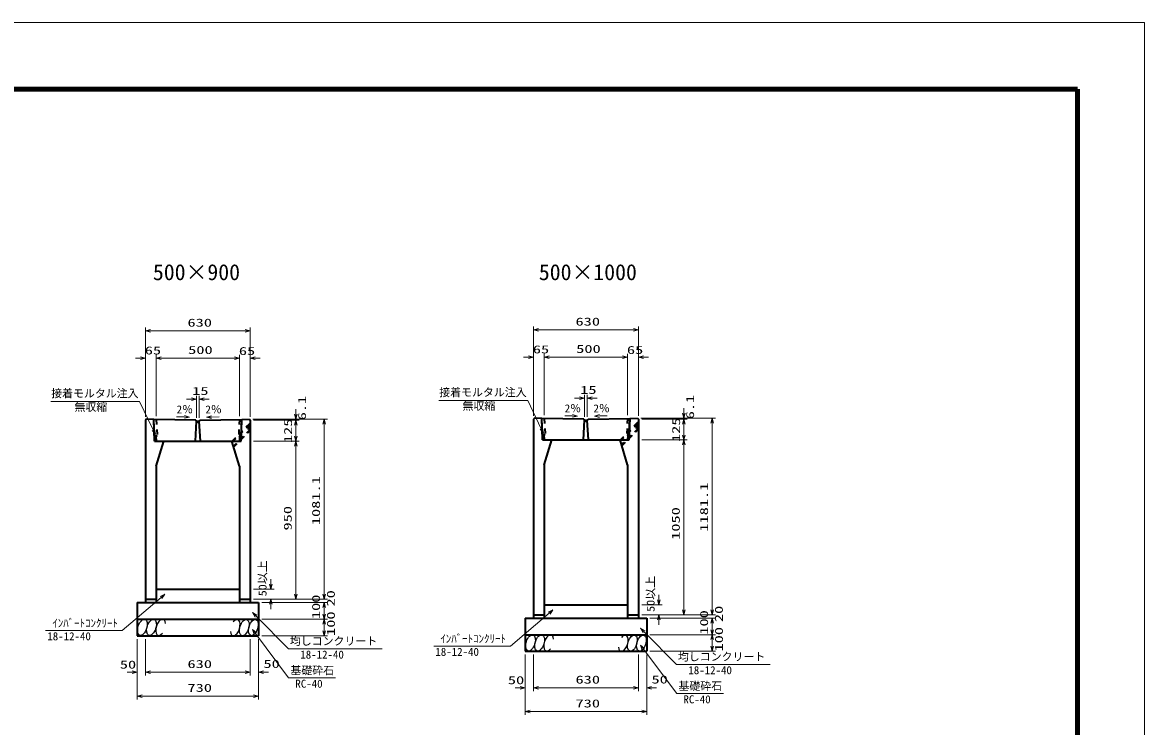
# Model space of a CAD drawing. Units: millimetres on the paper. Extents: x 0 to 841, y 0 to 594.
# Drawn here: x 503.9 to 841, y 382.4 to 594 of the extents above; entities that cross this region are included whole.
import ezdxf
from ezdxf.enums import TextEntityAlignment as Align

# ---------------------------------------------------------------- set-up
doc = ezdxf.new("R2010")
doc.units = ezdxf.units.MM
doc.linetypes.add('USER3', pattern=[3, 1.5, -1.5])
for name, color, linetype, lineweight in [('D-STR-DIM（寸法）', 7, 'Continuous', 13), ('D-STR-HTXT(均しCON-旗)', 7, 'Continuous', 13), ('D-STR-HTXT(基礎砕石-旗)', 7, 'Continuous', 13), ('D-STR-HTXT（旗上げ）', 7, 'Continuous', 13), ('D-STR-STRF(グリ)', 7, 'Continuous', 25), ('D-STR（構造物）', 1, 'Continuous', 35), ('D-TTL-LINE（区切線）', 7, 'Continuous', 18), ('D-TTL（外枠）', 2, 'Continuous', 140)]:
    doc.layers.add(name, color=color, linetype=linetype, lineweight=lineweight)
doc.layers.add('D-STR-TXT(文字)', color=7, linetype='Continuous')
doc.styles.add('ＭＳ ゴシック', font='')
doc.styles.get('ＭＳ ゴシック').set_extended_font_data('MS Gothic')

# ---------------------------------------------------------------- blocks, each defined once
blk = doc.blocks.new('_Open30')
at = {"color": 7, "linetype": 'Continuous', "lineweight": 13}
for p, q in [((-1, 0.2679), (0, 0)), ((0, 0), (-1, -0.2679)), ((0, 0), (-1, 0))]:
    blk.add_line(p, q, dxfattribs=at)

msp = doc.modelspace()

# ---------------------------------------------------------------- linework, layer by layer
at = {"layer": 'D-STR-DIM（寸法）'}
for p, q in [((657.405, 494.431), (657.405, 502.64)), ((688.905, 494.437), (688.905, 502.64)), ((540.812, 494.115), (540.812, 502.324)), ((542.312, 501.324), (570.812, 501.324)), ((572.312, 494.121), (572.312, 502.324)), ((658.905, 501.64), (687.405, 501.64)), ((539.312, 493.115), (537.812, 493.115)), ((540.812, 475.518), (540.812, 494.115)), ((544.062, 475.703), (544.062, 494.115)), ((544.062, 476.703), (544.062, 494.115)), ((545.562, 493.115), (547.062, 493.115)), ((545.562, 493.115), (567.562, 493.115)), ((567.562, 493.121), (566.062, 493.121)), ((569.062, 475.703), (569.062, 494.121)), ((569.062, 476.703), (569.062, 494.115)), ((572.312, 475.465), (572.312, 494.121)), ((573.812, 493.121), (575.312, 493.121)), ((655.905, 493.431), (654.405, 493.431)), ((657.405, 475.834), (657.405, 494.431)), ((660.655, 476.019), (660.655, 494.431)), ((660.655, 477.019), (660.655, 494.431)), ((662.155, 493.431), (663.655, 493.431)), ((662.155, 493.431), (684.155, 493.431)), ((684.155, 493.437), (682.655, 493.437)), ((685.655, 476.019), (685.655, 494.437)), ((685.655, 477.019), (685.655, 494.431)), ((688.905, 475.781), (688.905, 494.437)), ((690.405, 493.437), (691.905, 493.437)), ((554.668, 480.803), (553.168, 480.803)), ((556.168, 475.209), (556.168, 481.803)), ((556.959, 475.193), (556.959, 481.803)), ((558.459, 480.803), (559.959, 480.803)), ((671.261, 481.119), (669.761, 481.119)), ((672.761, 475.525), (672.761, 482.119)), ((673.552, 475.509), (673.552, 482.119)), ((675.052, 481.119), (676.552, 481.119)), ((550.175, 475.486), (552.537, 475.439)), ((562.975, 475.468), (560.614, 475.421)), ((586.016, 476.263), (586.016, 477.763)), ((666.769, 475.802), (669.13, 475.755)), ((679.568, 475.784), (677.207, 475.737)), ((702.609, 476.579), (702.609, 478.079)), ((573.062, 474.763), (587.016, 474.763)), ((573.062, 474.763), (595.514, 474.763)), ((573.312, 474.465), (587.016, 474.465)), ((573.312, 474.465), (587.016, 474.465)), ((586.016, 469.71), (586.016, 472.965)), ((586.016, 472.965), (586.016, 471.465)), ((594.514, 422.21), (594.514, 473.263)), ((689.655, 475.079), (703.609, 475.079)), ((689.655, 475.079), (712.108, 475.079)), ((689.905, 474.781), (703.609, 474.781)), ((689.905, 474.781), (703.609, 474.781)), ((702.609, 470.026), (702.609, 473.281)), ((702.609, 473.281), (702.609, 471.781)), ((711.108, 417.526), (711.108, 473.579)), ((573.312, 468.21), (587.016, 468.21)), ((573.312, 468.21), (587.016, 468.21)), ((586.016, 422.21), (586.016, 466.71)), ((689.905, 468.526), (703.609, 468.526)), ((689.905, 468.526), (703.609, 468.526)), ((702.609, 417.526), (702.609, 467.026)), ((578.501, 425.21), (578.501, 426.71)), ((573.312, 423.71), (579.501, 423.71)), ((594.514, 422.21), (594.514, 423.71)), ((695.094, 420.526), (695.094, 422.026)), ((573.312, 420.71), (595.514, 420.71)), ((573.312, 420.71), (587.016, 420.71)), ((573.312, 420.71), (595.514, 420.71)), ((573.312, 420.71), (579.501, 420.71)), ((575.812, 419.71), (595.514, 419.71)), ((575.812, 419.71), (595.514, 419.71)), ((578.501, 419.21), (578.501, 417.71)), ((594.514, 416.21), (594.514, 418.21)), ((594.514, 418.21), (594.514, 416.71)), ((689.905, 419.026), (696.094, 419.026)), ((711.108, 417.526), (711.108, 419.026)), ((575.812, 414.71), (595.514, 414.71)), ((575.812, 414.71), (595.514, 414.71)), ((689.905, 416.026), (712.108, 416.026)), ((689.905, 416.026), (703.609, 416.026)), ((689.905, 416.026), (712.108, 416.026)), ((689.905, 416.026), (696.094, 416.026)), ((692.405, 415.026), (712.108, 415.026)), ((692.405, 415.026), (712.108, 415.026)), ((594.514, 411.21), (594.514, 413.21)), ((695.094, 414.526), (695.094, 413.026)), ((711.108, 411.526), (711.108, 413.526)), ((711.108, 413.526), (711.108, 412.026)), ((538.312, 408.71), (538.312, 397.743)), ((540.812, 408.71), (540.812, 397.743)), ((540.812, 408.71), (540.812, 397.743)), ((572.312, 408.71), (572.312, 397.743)), ((574.812, 408.71), (574.812, 397.743)), ((575.812, 409.71), (595.514, 409.71)), ((692.405, 410.026), (712.108, 410.026)), ((692.405, 410.026), (712.108, 410.026)), ((711.108, 406.526), (711.108, 408.526)), ((538.312, 407.71), (538.312, 390.585)), ((572.312, 407.71), (572.312, 397.743)), ((574.812, 407.71), (574.812, 390.585)), ((692.405, 405.026), (712.108, 405.026)), ((654.905, 404.026), (654.905, 393.059)), ((654.905, 403.026), (654.905, 385.901)), ((657.405, 404.026), (657.405, 393.059)), ((657.405, 404.026), (657.405, 393.059)), ((688.905, 404.026), (688.905, 393.059)), ((688.905, 403.026), (688.905, 393.059)), ((691.405, 404.026), (691.405, 393.059)), ((691.405, 403.026), (691.405, 385.901)), ((536.812, 398.743), (535.312, 398.743)), ((542.312, 398.743), (570.812, 398.743)), ((542.312, 398.743), (543.812, 398.743)), ((570.812, 398.743), (569.312, 398.743)), ((576.312, 398.743), (577.812, 398.743)), ((539.812, 391.585), (573.312, 391.585)), ((653.405, 394.059), (651.905, 394.059)), ((658.905, 394.059), (687.405, 394.059)), ((658.905, 394.059), (660.405, 394.059)), ((687.405, 394.059), (685.905, 394.059)), ((692.905, 394.059), (694.405, 394.059)), ((656.405, 386.901), (689.905, 386.901))]:
    msp.add_line(p, q, dxfattribs=at)
at = {"layer": 'D-STR-HTXT(均しCON-旗)'}
for points in [[(510.819, 411.279), (533.853, 411.279), (545.51, 421.19)], [(611.959, 405.762), (583.752, 405.762), (574.029, 415.579)], [(627.412, 406.595), (650.447, 406.595), (662.103, 416.506)], [(728.553, 401.078), (700.345, 401.078), (690.622, 410.895)]]:
    msp.add_lwpolyline(points, dxfattribs=at)
at = {"layer": 'D-STR-HTXT(基礎砕石-旗)'}
for points in [[(597.933, 397.013), (583.83, 397.013), (573.826, 410.339)], [(714.527, 392.329), (700.423, 392.329), (690.419, 405.655)]]:
    msp.add_lwpolyline(points, dxfattribs=at)
at = {"layer": 'D-STR-HTXT（旗上げ）'}
for points in [[(512.342, 480.101), (539.063, 480.101), (543.157, 471.591)], [(628.935, 480.417), (655.656, 480.417), (659.75, 471.907)]]:
    msp.add_lwpolyline(points, dxfattribs=at)
at = {"layer": 'D-STR-STRF(グリ)'}
for centre, major_axis in [((539.906, 412.233), (0.79, 2.421)), ((542.628, 412.233), (0.79, 2.421)), ((570.516, 412.152), (-0.771, -2.427)), ((573.237, 412.174), (-0.771, -2.427)), ((656.499, 407.549), (0.79, 2.421)), ((659.221, 407.549), (0.79, 2.421)), ((687.109, 407.468), (-0.771, -2.427)), ((689.83, 407.49), (-0.771, -2.427))]:
    msp.add_ellipse(centre, major_axis=major_axis, ratio=0.5139, dxfattribs=at)
for centre, major_axis in [((545.368, 412.233), (0.79, 2.421)), ((567.775, 412.131), (-0.771, -2.427)), ((661.961, 407.549), (0.79, 2.421)), ((684.368, 407.447), (-0.771, -2.427))]:
    msp.add_ellipse(centre, major_axis=major_axis, ratio=0.5139, start_param=5.3575563, end_param=10.3750652, dxfattribs=at)
at = {"layer": 'D-STR（構造物）'}
for p, q in [((541.062, 474.763), (540.812, 474.518)), ((540.812, 474.518), (540.812, 420.71)), ((543.312, 474.718), (541.062, 474.763)), ((543.562, 468.21), (543.312, 474.718)), ((543.554, 469.833), (543.362, 474.717)), ((555.937, 474.465), (543.362, 474.717)), ((555.812, 468.21), (556.167, 474.21)), ((555.937, 474.465), (556.167, 474.21)), ((556.167, 474.21), (556.234, 473.96)), ((556.167, 474.21), (556.956, 474.21)), ((556.234, 473.96), (556.889, 473.96)), ((556.956, 474.21), (556.889, 473.96)), ((556.956, 474.21), (557.187, 474.465)), ((557.312, 468.21), (556.956, 474.21)), ((557.187, 474.465), (569.762, 474.717)), ((569.562, 468.21), (569.812, 474.718)), ((569.575, 469.832), (569.762, 474.717)), ((569.812, 474.718), (572.062, 474.763)), ((572.062, 474.763), (572.312, 474.518)), ((572.312, 474.518), (572.312, 420.71)), ((657.655, 475.079), (657.405, 474.834)), ((657.405, 474.834), (657.405, 416.026)), ((659.905, 475.034), (657.655, 475.079)), ((660.155, 468.526), (659.905, 475.034)), ((660.148, 470.149), (659.955, 475.033)), ((672.53, 474.781), (659.955, 475.033)), ((672.405, 468.526), (672.76, 474.526)), ((672.53, 474.781), (672.76, 474.526)), ((672.76, 474.526), (672.827, 474.276)), ((672.76, 474.526), (673.549, 474.526)), ((672.827, 474.276), (673.482, 474.276)), ((673.549, 474.526), (673.482, 474.276)), ((673.549, 474.526), (673.78, 474.781)), ((673.905, 468.526), (673.549, 474.526)), ((673.78, 474.781), (686.355, 475.033)), ((686.155, 468.526), (686.405, 475.034)), ((686.168, 470.148), (686.355, 475.033)), ((686.405, 475.034), (688.655, 475.079)), ((688.655, 475.079), (688.905, 474.834)), ((688.905, 474.834), (688.905, 416.026)), ((544.006, 469.712), (543.554, 469.833)), ((544.087, 468.212), (544.01, 469.712)), ((569.113, 469.71), (569.037, 468.21)), ((569.118, 469.71), (569.575, 469.832)), ((660.599, 470.028), (660.148, 470.149)), ((660.68, 468.528), (660.603, 470.028)), ((685.706, 470.026), (685.63, 468.526)), ((685.711, 470.026), (686.168, 470.148)), ((543.562, 468.21), (569.562, 468.21)), ((543.562, 468.21), (546.312, 468.21)), ((544.062, 460.71), (546.312, 468.21)), ((569.062, 460.71), (566.812, 468.21)), ((660.155, 468.526), (686.155, 468.526)), ((660.155, 468.526), (662.905, 468.526)), ((660.655, 461.026), (662.905, 468.526)), ((685.655, 461.026), (683.405, 468.526)), ((544.062, 460.71), (544.062, 420.71)), ((569.062, 460.71), (569.062, 420.71)), ((660.655, 461.026), (660.655, 416.026)), ((685.655, 461.026), (685.655, 416.026)), ((544.062, 423.71), (569.062, 423.71)), ((538.312, 419.71), (574.812, 419.71)), ((538.312, 419.71), (538.312, 409.71)), ((540.812, 420.71), (544.062, 420.71)), ((540.812, 420.71), (540.812, 419.71)), ((544.062, 420.71), (544.062, 419.71)), ((569.062, 420.71), (572.312, 420.71)), ((569.062, 420.71), (569.062, 419.71)), ((572.312, 420.71), (572.312, 419.71)), ((574.812, 419.71), (574.812, 409.71)), ((660.655, 419.026), (685.655, 419.026)), ((538.312, 414.71), (574.812, 414.71)), ((654.905, 415.026), (691.405, 415.026)), ((654.905, 415.026), (654.905, 405.026)), ((657.405, 416.026), (660.655, 416.026)), ((657.405, 416.026), (657.405, 415.026)), ((660.655, 416.026), (660.655, 415.026)), ((685.655, 416.026), (688.905, 416.026)), ((685.655, 416.026), (685.655, 415.026)), ((688.905, 416.026), (688.905, 415.026)), ((691.405, 415.026), (691.405, 405.026)), ((538.312, 409.71), (574.812, 409.71)), ((654.905, 410.026), (691.405, 410.026)), ((654.905, 405.026), (691.405, 405.026))]:
    msp.add_line(p, q, dxfattribs=at)
at = {"layer": 'D-STR（構造物）', "linetype": 'USER3'}
for p, q in [((544.057, 474.703), (544.305, 469.834)), ((572.062, 473.423), (566.82, 468.181)), ((566.901, 467.913), (572.237, 473.248)), ((569.064, 474.703), (568.823, 469.832)), ((571.737, 471.663), (571.737, 472.748)), ((572.237, 473.248), (571.989, 473.496)), ((572.237, 471.318), (572.237, 473.248)), ((660.65, 475.019), (660.898, 470.15)), ((688.655, 473.739), (683.413, 468.497)), ((683.494, 468.229), (688.83, 473.564)), ((685.657, 475.019), (685.416, 470.148)), ((688.33, 471.979), (688.33, 473.064)), ((688.83, 473.564), (688.582, 473.812)), ((688.83, 471.634), (688.83, 473.564)), ((544.305, 469.834), (544.01, 469.712)), ((572.237, 471.663), (567.267, 466.693)), ((567.341, 466.447), (572.237, 471.343)), ((568.823, 469.832), (569.118, 469.71)), ((572.237, 471.663), (571.737, 471.663)), ((571.989, 471.071), (572.237, 471.318)), ((660.898, 470.15), (660.603, 470.028)), ((688.83, 471.979), (683.86, 467.009)), ((683.934, 466.763), (688.83, 471.659)), ((685.416, 470.148), (685.711, 470.026)), ((688.83, 471.979), (688.33, 471.979)), ((688.582, 471.387), (688.83, 471.634)), ((566.812, 468.21), (569.562, 468.21)), ((683.405, 468.526), (686.155, 468.526))]:
    msp.add_line(p, q, dxfattribs=at)
at = {"layer": 'D-TTL-LINE（区切線）'}
for p, q in [((841, 594), (0, 594)), ((841, 0), (841, 594))]:
    msp.add_line(p, q, dxfattribs=at)
at = {"layer": 'D-TTL（外枠）'}
for p, q in [((820.9, 573.9), (20.1, 573.9)), ((820.9, 20.1), (820.9, 573.9))]:
    msp.add_line(p, q, dxfattribs=at)

# ---------------------------------------------------------------- block references
at = {"layer": 'D-STR-DIM（寸法）', "xscale": 1.5, "yscale": 1.5}
for p, rotation in [((540.812, 501.324), 180), ((657.405, 501.64), 180), ((544.062, 493.115), 180), ((544.062, 493.115), 180), ((572.312, 493.121), 180), ((660.655, 493.431), 180), ((660.655, 493.431), 180), ((688.905, 493.437), 180), ((556.959, 480.803), 180), ((673.552, 481.119), 180), ((554.037, 475.409), 358.85424), ((559.114, 475.391), 181.14576), ((586.016, 474.763), 270), ((670.63, 475.725), 358.85424), ((675.707, 475.707), 181.14576), ((702.609, 475.079), 270), ((586.016, 474.465), 90), ((586.016, 474.465), 90), ((594.514, 474.763), 90), ((702.609, 474.781), 90), ((702.609, 474.781), 90), ((711.108, 475.079), 90), ((586.016, 468.21), 270), ((702.609, 468.526), 270), ((586.016, 468.21), 90), ((702.609, 468.526), 90), ((578.501, 423.71), 270), ((586.016, 420.71), 270), ((594.514, 420.71), 270), ((594.514, 420.71), 270), ((578.501, 420.71), 90), ((594.514, 419.71), 90), ((594.514, 419.71), 90), ((695.094, 419.026), 270), ((594.514, 414.71), 270), ((594.514, 414.71), 90), ((695.094, 416.026), 90), ((702.609, 416.026), 270), ((711.108, 416.026), 270), ((711.108, 416.026), 270), ((711.108, 415.026), 90), ((711.108, 415.026), 90), ((711.108, 410.026), 270), ((594.514, 409.71), 270), ((711.108, 410.026), 90), ((711.108, 405.026), 270), ((540.812, 398.743), 180), ((540.812, 398.743), 180), ((574.812, 398.743), 180), ((538.312, 391.585), 180), ((657.405, 394.059), 180), ((657.405, 394.059), 180), ((691.405, 394.059), 180), ((654.905, 386.901), 180)]:
    msp.add_blockref('_Open30', p, dxfattribs=dict(at, rotation=rotation))
for p in [(572.312, 501.324), (688.905, 501.64), (540.812, 493.115), (569.062, 493.121), (569.062, 493.115), (657.405, 493.431), (685.655, 493.437), (685.655, 493.431), (556.168, 480.803), (672.761, 481.119), (538.312, 398.743), (572.312, 398.743), (572.312, 398.743), (574.812, 391.585), (654.905, 394.059), (688.905, 394.059), (688.905, 394.059), (691.405, 386.901)]:
    msp.add_blockref('_Open30', p, dxfattribs=at)
at = {"layer": 'D-STR-HTXT(均しCON-旗)', "xscale": 1.5, "yscale": 1.5}
for p, rotation in [((546.653, 422.162), 40.37163), ((572.973, 416.645), 134.72505), ((663.246, 417.478), 40.37163), ((689.566, 411.961), 134.72505)]:
    msp.add_blockref('_Open30', p, dxfattribs=dict(at, rotation=rotation))
at = {"layer": 'D-STR-HTXT(基礎砕石-旗)', "xscale": 1.5, "yscale": 1.5, "rotation": 126.89552}
for p in [(572.925, 411.538), (689.518, 406.854)]:
    msp.add_blockref('_Open30', p, dxfattribs=at)
at = {"layer": 'D-STR-HTXT（旗上げ）', "xscale": 1.5, "yscale": 1.5, "rotation": 295.69073}
for p in [(660.4, 470.555), (543.807, 470.239)]:
    msp.add_blockref('_Open30', p, dxfattribs=at)

# ---------------------------------------------------------------- texts
at = {"layer": 'D-STR-DIM（寸法）', "style": 'ＭＳ ゴシック', "width": 1.5}
for s, p in [('630', (553.437, 501.861)), ('630', (670.03, 502.177)), ('65', (540.609, 493.509)), ('500', (553.645, 493.653)), ('65', (568.877, 493.344)), ('65', (657.202, 493.825)), ('500', (670.238, 493.969)), ('65', (685.47, 493.66)), ('15', (554.85, 481.34)), ('15', (671.444, 481.656)), ('50', (533.114, 399.11)), ('630', (553.437, 399.28)), ('50', (576.263, 399.318)), ('730', (553.437, 392.123)), ('50', (649.707, 394.426)), ('630', (670.03, 394.596)), ('50', (692.857, 394.633)), ('730', (670.03, 387.439))]:
    msp.add_text(s, height=2.405, dxfattribs=at).set_placement(p, align=Align.BOTTOM_LEFT)
at = {"layer": 'D-STR-DIM（寸法）', "style": 'ＭＳ ゴシック'}
for rotation, p in [(0.01, (550.183, 475.785)), (359.99, (558.832, 475.781)), (0.01, (666.776, 476.101)), (359.99, (675.425, 476.097))]:
    msp.add_text('2％', height=2.405, rotation=rotation, dxfattribs=at).set_placement(p, align=Align.BOTTOM_LEFT)
for s, width, p in [('6.1', 1.5, (589.78, 474.441)), ('6.1', 1.5, (706.373, 474.757)), ('125', 1.5, (585.573, 467.596)), ('125', 1.5, (702.166, 467.912)), ('1081.1', 1.5, (593.977, 442.945)), ('1181.1', 1.5, (710.57, 440.969)), ('950', 1.5, (585.479, 441.335)), ('1050', 1.5, (702.072, 438.526)), ('50以上', 1.1, (577.919, 421.573)), ('50以上', 1.1, (694.512, 416.889)), ('100', 1.5, (593.977, 414.71)), ('20', 1.5, (598.429, 418.491)), ('20', 1.5, (715.022, 413.807)), ('100', 1.5, (598.449, 409.655)), ('100', 1.5, (710.57, 410.026)), ('100', 1.5, (715.042, 404.971))]:
    msp.add_text(s, height=2.405, rotation=90, dxfattribs=dict(at, width=width)).set_placement(p, align=Align.BOTTOM_LEFT)
at = {"layer": 'D-STR-HTXT(均しCON-旗)', "style": 'ＭＳ ゴシック'}
for s, p in [('ｲﾝﾊﾞｰﾄｺﾝｸﾘｰﾄ', (512.829, 411.563)), ('18-12-40', (511.32, 407.629)), ('均しコンクリート', (584.2, 406.174)), ('ｲﾝﾊﾞｰﾄｺﾝｸﾘｰﾄ', (629.422, 406.879)), ('18-12-40', (587.333, 402.112)), ('18-12-40', (627.913, 402.945)), ('均しコンクリート', (700.793, 401.49)), ('18-12-40', (703.926, 397.428))]:
    msp.add_text(s, height=2.405, dxfattribs=at).set_placement(p, align=Align.BOTTOM_LEFT)
at = {"layer": 'D-STR-HTXT(基礎砕石-旗)', "style": 'ＭＳ ゴシック'}
for s, p in [('基礎砕石', (584.365, 397.349)), ('RC-40', (585.853, 393.363)), ('基礎砕石', (700.958, 392.665)), ('RC-40', (702.446, 388.679))]:
    msp.add_text(s, height=2.405, dxfattribs=at).set_placement(p, align=Align.BOTTOM_LEFT)
at = {"layer": 'D-STR-HTXT（旗上げ）', "style": 'ＭＳ ゴシック'}
for s, p in [('接着モルタル注入', (512.487, 480.604)), ('接着モルタル注入', (629.081, 480.92)), ('無収縮', (519.492, 476.527)), ('無収縮', (636.085, 476.843))]:
    msp.add_text(s, height=2.405, dxfattribs=at).set_placement(p, align=Align.BOTTOM_LEFT)
at = {"layer": 'D-STR-TXT(文字)', "style": 'ＭＳ ゴシック'}
for s, p in [('500×900', (543.049, 515.111)), ('500×1000', (659.005, 515.111))]:
    msp.add_text(s, height=4.811, dxfattribs=at).set_placement(p, align=Align.BOTTOM_LEFT)

doc.saveas('drawing.dxf')
